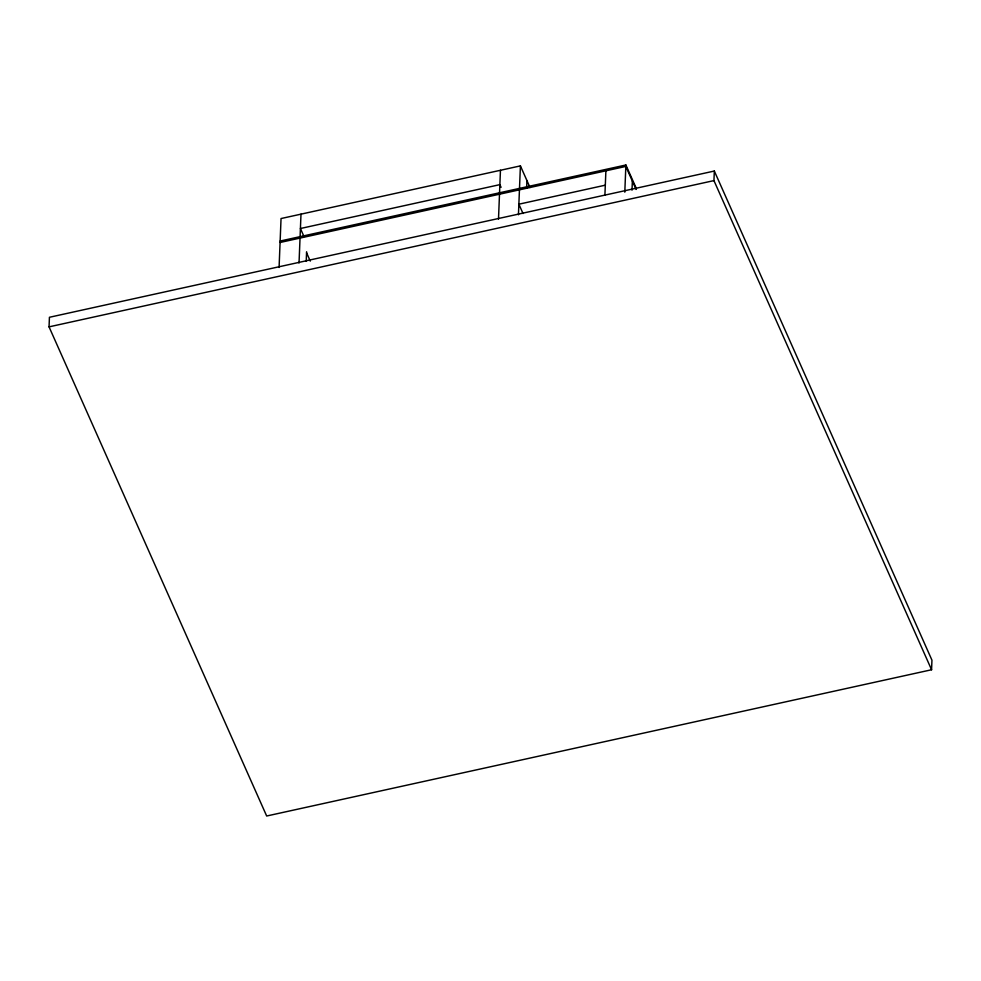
<?xml version="1.0" encoding="UTF-8"?>
<svg xmlns="http://www.w3.org/2000/svg" width="981" height="981" viewBox="0 0 981 981"><rect width="100%" height="100%" fill="white"/><g stroke="black" fill="none" stroke-linecap="round" stroke-linejoin="round"><path stroke-width="1.47" d="M49.05 326.857L49.43 317.28L714.327 171.037L931.95 660.176L931.57 669.753L266.673 816.008L49.05 326.857L713.947 180.602L714.327 171.037M279.082 267.433L281.044 218.542L520.408 165.887L530.034 187.53M299.033 263.043L300.995 214.152M306.219 261.387L306.599 251.749M498.495 219.168L500.457 170.277M518.446 214.778L520.408 165.887M526.638 188.205L526.944 180.565M604.909 195.06L605.89 170.817M624.799 192.178L625.89 164.992L280.137 241.044M631.997 190.191L632.365 181.105M280.088 242.479L625.829 166.427L636.08 189.456M605.314 185.176L518.875 204.195L523.02 213.527M713.947 180.602L931.57 669.753M625.89 164.992L636.424 188.671M501.07 187.31L499.881 184.636L300.419 228.512L303.975 236.519M306.562 252.767L310.278 261.118"/></g></svg>
